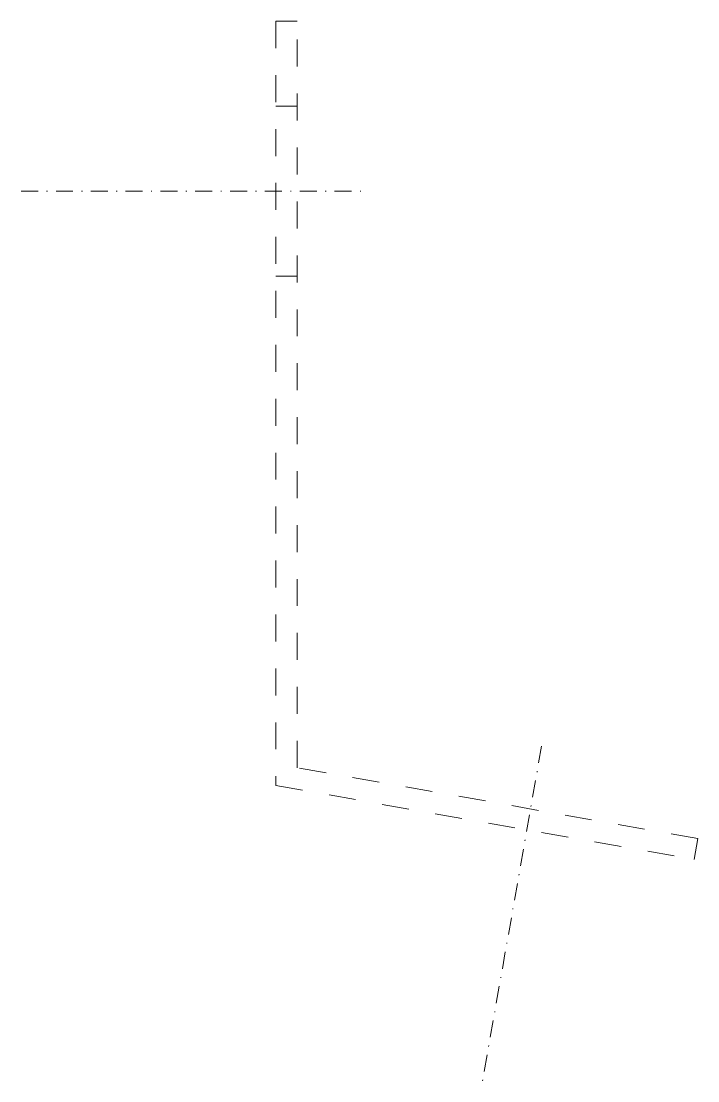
# Model space of a CAD drawing. Header units: metres. Extents: x -30 to 50, y -35 to 90.
import ezdxf

# ---------------------------------------------------------------- set-up
doc = ezdxf.new("R2010")
doc.units = ezdxf.units.M
doc.linetypes.add('Dash', pattern=[6.35, 3.175, -3.175])
doc.linetypes.add('Streep-stip _ detail', pattern=[4, 2, -1, 0, -1])
doc.layers.add('A-DETL-GENF', color=92, linetype='Continuous', lineweight=18)

# ---------------------------------------------------------------- blocks, each defined once
blk = doc.blocks.new('30 L-anker schuin a e - 90x50-1518044-00_0 Basismaterialen')
at = {"layer": 'A-DETL-GENF', "linetype": 'Dash'}
for p, q in [((2.5, 90), (0, 90)), ((0, 90), (0, 0)), ((2.5, 2.1), (2.5, 90)), ((49.67, -6.22), (2.5, 2.1)), ((0, 0), (49.24, -8.68)), ((49.24, -8.68), (49.67, -6.22))]:
    blk.add_line(p, q, dxfattribs=at)
at = {"layer": 'A-DETL-GENF'}
for p, q in [((0, 80), (2.5, 80)), ((0, 60), (2.5, 60))]:
    blk.add_line(p, q, dxfattribs=at)
at = {"layer": 'A-DETL-GENF', "linetype": 'Streep-stip _ detail', "lineweight": 13}
for p, q in [((-30, 70), (10, 70)), ((31.28, 4.64), (24.33, -34.75))]:
    blk.add_line(p, q, dxfattribs=at)

msp = doc.modelspace()

# ---------------------------------------------------------------- block references
msp.add_blockref('30 L-anker schuin a e - 90x50-1518044-00_0 Basismaterialen', (0, 0))

doc.saveas('drawing.dxf')
